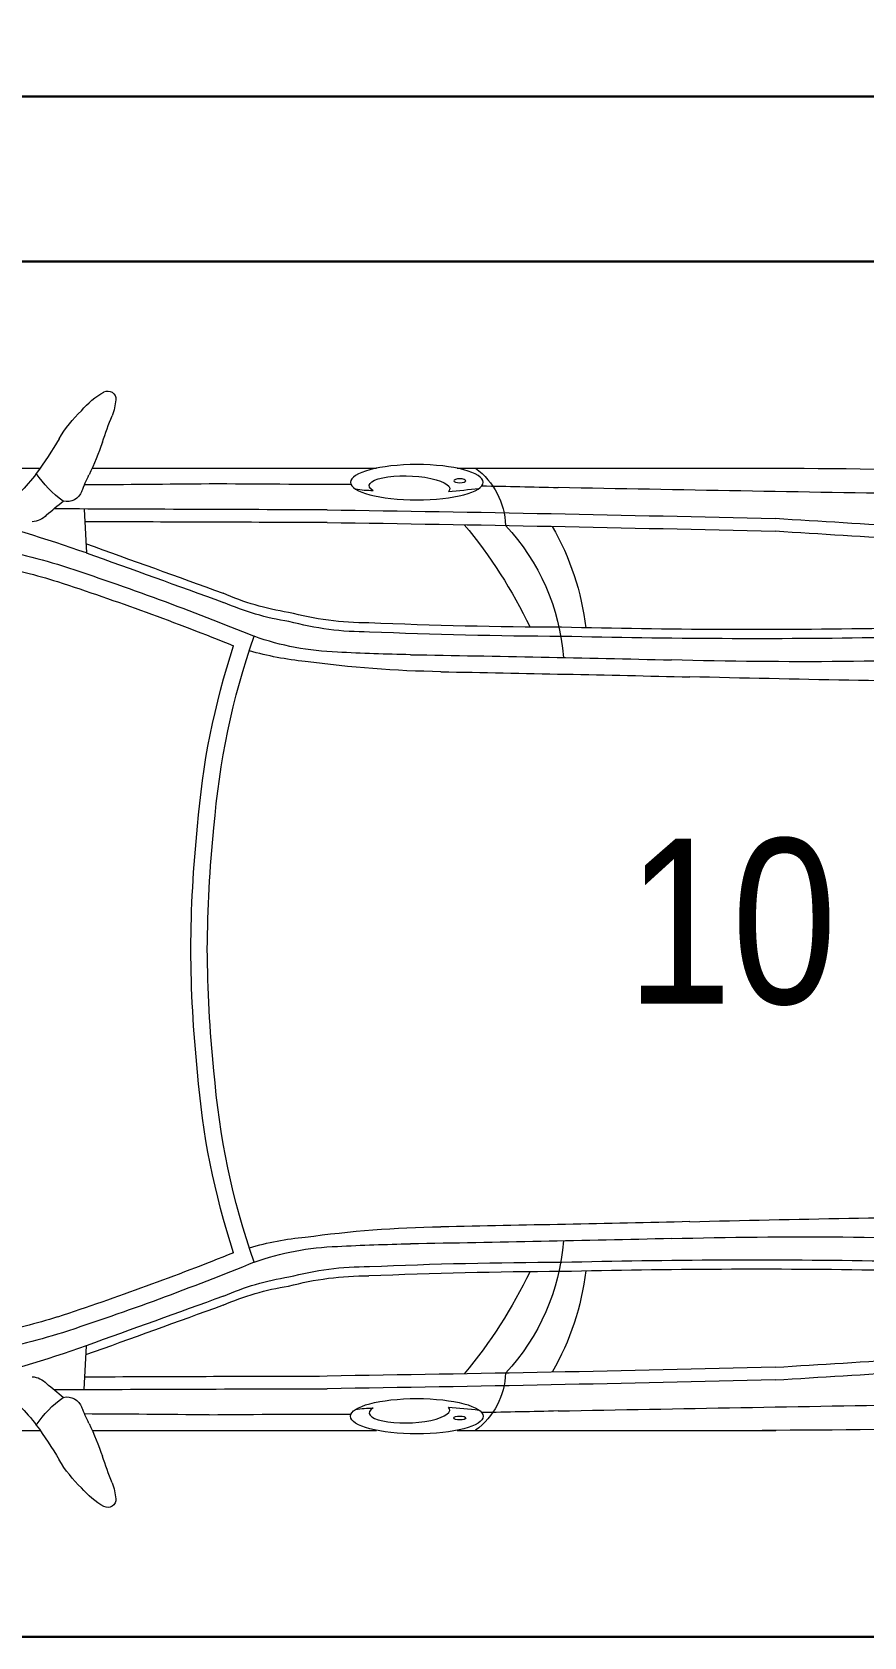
# Model space of a CAD drawing. Header units: metres. Extents: x 2865 to 2957, y -495 to -392.
# Drawn here: x 2875.207 to 2876.719, y -422.447 to -419.529 of the extents above; entities that cross this region are included whole.
import ezdxf
from ezdxf.enums import TextEntityAlignment as Align

# ---------------------------------------------------------------- set-up
doc = ezdxf.new("R2010")
doc.units = ezdxf.units.M
doc.header["$LTSCALE"] = 12.7
doc.layers.add('PARKING_SLOT', color=7, linetype='Continuous')
doc.styles.add('Annotative', font='ARIALN.TTF')

# ---------------------------------------------------------------- blocks, each defined once
blk = doc.blocks.new('A$C43C371B0')
at = {"color": 8, "lineweight": 15}
for p, q in [((1.1576, 0.8745), (0.5788, 0.8745)), ((1.8214, 0.8745), (1.3045, 0.8745)), ((2.0322, 0.8745), (1.9159, 0.8745)), ((1.8357, 0.8003), (1.8315, 0.7206)), ((1.8357, -0.8003), (1.8315, -0.7206)), ((1.1576, -0.8745), (0.5788, -0.8745)), ((1.8214, -0.8745), (1.3045, -0.8745)), ((2.0322, -0.8745), (1.9159, -0.8745))]:
    blk.add_line(p, q, dxfattribs=at)
for centre, radius, start, end in [((1.7928, 1.0002), 0.0146, 61.2679, 185.4052), ((1.8866, 1.0091), 0.1088, 185.4052, 201.0799), ((1.7334, 0.8917), 0.1383, 39.1298, 61.2679), ((0.4673, 0.4619), 1.4124, 19.0007, 21.0799), ((1.6821, 0.8104), 0.2314, 30.5538, 46.7748), ((2.3349, 1.105), 0.5629, 199.0007, 205.5462), ((2.4865, 1.2806), 0.7003, 210.2289, 216.4083), ((0.5909, -11.3161), 12.1906, 89.9429, 93.76342), ((1.204, 0.7667), 0.1341, 126.5376, 178.4207), ((1.3942, 22.7032), 21.8582, 269.88648, 270.56266), ((1.9508, 29.8123), 28.9684, 269.32362, 269.77138), ((1.332, 0.6257), 0.5487, 22.1824, 25.5462), ((1.7621, 0.9724), 0.1934, 305.3682, 326.2525), ((2.1391, 1.023), 0.2678, 216.1724, 235.9633), ((-2.3812, 171.5198), 170.7135, 270.903179, 271.126227), ((1.4262, -16.4459), 17.2911, 91.03802, 91.49783), ((1.3133, 2.5102), 1.6843, 263.3408, 265.2495), ((1.3081, 1.0478), 0.2144, 270.6486, 279.2775), ((1.8668, 0.842), 0.0282, 198.8413, 284.8367), ((2.5053, -76.4197), 77.2265, 90.824389, 91.428915), ((0.8747, 220.1774), 219.3792, 270.135671, 270.265464), ((2.8987, -2.3487), 3.2496, 105.0171, 109.1547), ((0.5611, -0.7985), 2.0799, 49.7789, 50.86), ((1.9325, 0.815), 0.038, 222.0009, 267.1344), ((-4.3827, 79.9056), 79.2782, 273.2306, 273.588647), ((-4.3827, 79.8825), 79.2782, 273.2306, 273.588647), ((2.5053, -76.4427), 77.2265, 90.824389, 91.428915), ((1.4048, 0.5277), 0.4841, 150.1303, 173.2777), ((1.3585, 0.5007), 0.395, 136.9339, 175.7011), ((1.8388, 0.1948), 0.9025, 140.2559, 154.328), ((0.8747, 220.1543), 219.3792, 270.135671, 270.250668), ((29.9856, -77.5502), 83.1957, 109.778631, 109.961665), ((2.2438, -0.4881), 1.2411, 100.1096, 107.2792), ((29.9848, -77.5669), 83.1957, 109.778631, 109.961665), ((3.5241, -4.3271), 5.2878, 108.1711, 112.1945), ((2.2438, -0.4881), 1.2111, 101.4895, 107.2792), ((1.3904, 1.0851), 0.4786, 278.9094, 293.7815), ((3.5241, -4.3271), 5.2578, 108.1711, 111.8869), ((1.3895, 1.0685), 0.4786, 278.9094, 293.7815), ((0.6188, 14.951), 14.3699, 269.07198, 271.39361), ((0.9407, 9.5421), 8.9568, 270.17638, 272.41583), ((1.3181, 1.1422), 0.5655, 269.9297, 284.9133), ((1.3189, 1.1589), 0.5655, 269.9297, 284.9133), ((0.6179, 14.9344), 14.3699, 269.07198, 271.39361), ((0.9398, 9.5255), 8.9568, 270.17638, 272.41583), ((1.36, 1.033), 0.4931, 271.8026, 289.7596), ((0.2333, 0.1154), 1.3706, 4.4105, 19.3221), ((0.5307, 9.1396), 8.6169, 267.43725, 271.57912), ((2.2074, -59.5416), 60.0848, 90.919987, 91.372608), ((1.1554, 4.8929), 4.3584, 271.1476, 272.8944), ((1.3807, 1.0795), 0.5588, 275.4571, 286.0903), ((0.2333, 0.1154), 1.4006, 4.4267, 18.1511), ((3.2311, -108.9835), 109.5071, 91.069421, 91.306171), ((1.1598, 2.4957), 1.9913, 270.7901, 277.9108), ((-0.5057, 51.7747), 51.2945, 270.74054, 271.38588), ((-0.6627, -0.0138), 2.2747, 0.3485, 5.9214), ((-0.6627, -0.0138), 2.3047, 0.3485, 5.9116), ((-0.6627, 0.0138), 2.2747, 354.0786, 359.6515), ((-0.6627, 0.0138), 2.3047, 354.0884, 359.6515), ((0.2333, -0.1154), 1.3706, 340.6779, 355.5895), ((0.2333, -0.1154), 1.4006, 341.8489, 355.5733), ((-0.5057, -51.7747), 51.2945, 88.61412, 89.25946), ((3.2311, 108.9835), 109.5071, 268.693829, 268.930579), ((0.5307, -9.1396), 8.6169, 88.42088, 92.56275), ((1.1598, -2.4957), 1.9913, 82.0892, 89.2099), ((1.3807, -1.0795), 0.5588, 73.9097, 84.5429), ((2.2074, 59.5416), 60.0848, 268.627392, 269.080013), ((1.3585, -0.5007), 0.395, 184.2989, 223.0661), ((1.1554, -4.8929), 4.3584, 87.1056, 88.8524), ((1.36, -1.033), 0.4931, 70.2404, 88.1974), ((3.5241, 4.3271), 5.2578, 248.1131, 251.8289), ((0.6179, -14.9344), 14.3699, 88.60639, 90.92802), ((0.6188, -14.951), 14.3699, 88.60639, 90.92802), ((0.9398, -9.5255), 8.9568, 87.58417, 89.82362), ((1.3181, -1.1422), 0.5655, 75.0867, 90.0703), ((3.5241, 4.3271), 5.2878, 247.8055, 251.8289), ((1.4048, -0.5277), 0.4841, 186.7223, 209.8697), ((0.9407, -9.5421), 8.9568, 87.58417, 89.82362), ((1.8388, -0.1948), 0.9025, 205.672, 219.7441), ((1.3189, -1.1589), 0.5655, 75.0867, 90.0703), ((1.3895, -1.0685), 0.4786, 66.2185, 81.0906), ((1.3904, -1.0851), 0.4786, 66.2185, 81.0906), ((29.9848, 77.5669), 83.1957, 250.038335, 250.221369), ((29.9856, 77.5502), 83.1957, 250.038335, 250.221369), ((2.2438, 0.4881), 1.2111, 252.7208, 258.5105), ((2.2438, 0.4881), 1.2411, 252.7208, 259.8904), ((2.8987, 2.3487), 3.2496, 250.8453, 254.9829), ((-4.3827, -79.8825), 79.2782, 86.411353, 86.7694), ((-4.3827, -79.9056), 79.2782, 86.411353, 86.7694), ((2.5053, 76.4427), 77.2265, 268.571085, 269.175611), ((2.5053, 76.4197), 77.2265, 268.571085, 269.175611), ((1.204, -0.7667), 0.1341, 181.5793, 233.4624), ((0.8747, -220.1543), 219.3792, 89.749332, 89.864329), ((1.9325, -0.815), 0.038, 92.8656, 137.9991), ((0.8747, -220.1774), 219.3792, 89.734536, 89.864329), ((1.8668, -0.842), 0.0282, 75.1633, 161.1587), ((0.5611, 0.7985), 2.0799, 309.14, 310.2211), ((1.7621, -0.9724), 0.1934, 33.7475, 54.6318), ((2.1391, -1.023), 0.2678, 124.0367, 143.8276), ((-2.3812, -171.5198), 170.7135, 88.873773, 89.096821), ((1.4262, 16.4459), 17.2911, 268.50217, 268.96198), ((1.3133, -2.5106), 1.6843, 94.7505, 96.6592), ((1.3081, -1.0482), 0.2144, 80.7225, 89.3514), ((1.3942, -22.7032), 21.8582, 89.43734, 90.11352), ((1.9508, -29.8123), 28.9684, 90.22862, 90.67638), ((1.332, -0.6257), 0.5487, 334.4538, 337.8176), ((0.5909, 11.3161), 12.1906, 266.23658, 270.0571), ((2.3349, -1.105), 0.5629, 154.4538, 160.9993), ((2.4865, -1.2806), 0.7003, 143.5917, 149.7711), ((0.4673, -0.4619), 1.4124, 338.9201, 340.9993), ((1.6821, -0.8104), 0.2314, 313.2252, 329.4462), ((1.8866, -1.0091), 0.1088, 158.9201, 174.5948), ((1.7334, -0.8917), 0.1383, 298.7321, 320.8702), ((1.7928, -1.0002), 0.0146, 174.5948, 298.7321)]:
    blk.add_arc(centre, radius, start, end, dxfattribs=at)
for centre, major_axis, ratio in [((1.2311, 0.8489), (0.1207, 0), 0.266625), ((1.1531, 0.8516), (0.011, 0), 0.322937)]:
    blk.add_ellipse(centre, major_axis=major_axis, ratio=ratio, dxfattribs=at)
blk.add_ellipse((1.2444, 0.8398), major_axis=(0.0732, 0.003), ratio=0.282687, start_param=5.831331, end_param=9.679202, dxfattribs=at)
at = {"color": 8, "lineweight": 15, "extrusion": (0, 0, -1)}
for centre, major_axis, ratio in [((1.2311, -0.8489), (0.1207, 0), 0.266625), ((1.1531, -0.852), (0.011, 0), 0.322937)]:
    blk.add_ellipse(centre, major_axis=major_axis, ratio=ratio, dxfattribs=at)
blk.add_ellipse((1.2444, -0.8402), major_axis=(0.0732, -0.003), ratio=0.282687, start_param=5.831331, end_param=9.679202, dxfattribs=at)
blk = doc.blocks.new('A$C3D04333F')
blk.add_lwpolyline([(0, 0), (5, 0), (5, 2.5), (0, 2.5)], close=True)
at = {"xscale": -1}
blk.add_blockref('A$C43C371B0', (3.7548, 1.25), dxfattribs=at)

msp = doc.modelspace()

# ---------------------------------------------------------------- linework, layer by layer
at = {"layer": 'PARKING_SLOT', "color": 30}
for points in [[(2873.3827, -419.6466), (2873.3827, -417.1466), (2878.3827, -417.1466), (2878.3827, -419.6466)], [(2873.3827, -422.4466), (2873.3827, -419.9466), (2878.3827, -419.9466), (2878.3827, -422.4466)], [(2873.3827, -424.9466), (2873.3827, -422.4466), (2878.3827, -422.4466), (2878.3827, -424.9466)]]:
    msp.add_lwpolyline(points, close=True, dxfattribs=at)

# ---------------------------------------------------------------- block references
for p in [(2873.3827, -419.6466), (2873.3827, -422.4466)]:
    msp.add_blockref('A$C3D04333F', p)

# ---------------------------------------------------------------- texts
at = {"style": 'Annotative'}
msp.add_text('10', height=0.3, dxfattribs=at).set_placement((2876.4789, -421.1455), align=Align.MIDDLE_CENTER)

doc.saveas('drawing.dxf')
